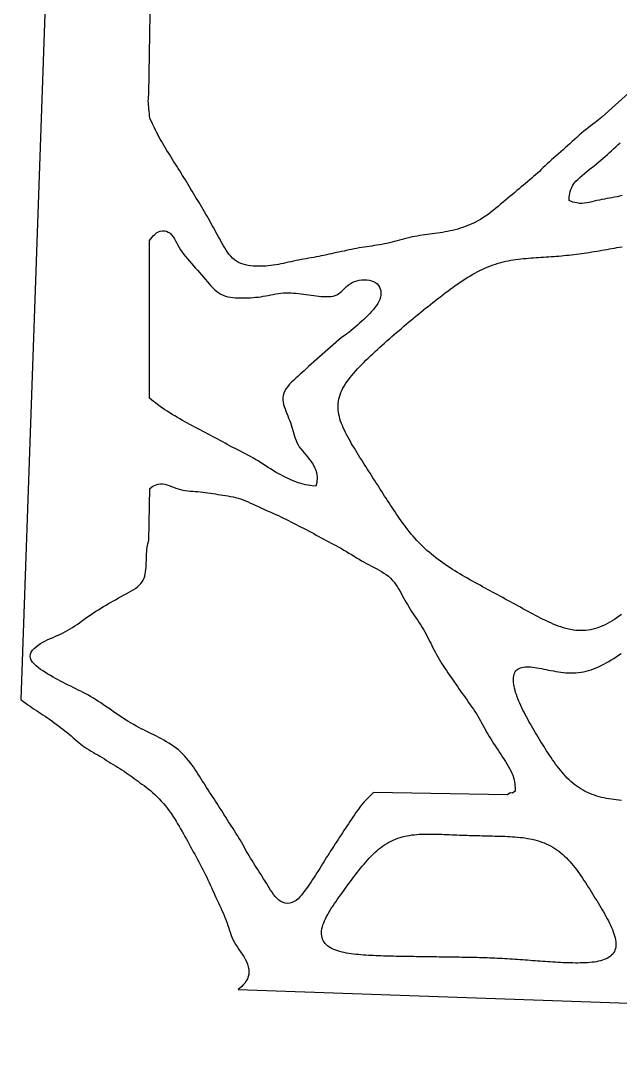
# Model space of a CAD drawing. Header units: metres. Extents: x 134 to 251, y -1 to 112.
# Drawn here: x 135.8 to 163.96, y -1.21 to 47.87 of the extents above; entities that cross this region are included whole.
import ezdxf

# ---------------------------------------------------------------- set-up
doc = ezdxf.new("R2010")
doc.units = ezdxf.units.M

msp = doc.modelspace()

# ---------------------------------------------------------------- linework, layer by layer
for points in [[(138.572, 95.221), (135.805, 15.974), (135.966, 15.848), (136.04, 15.792), (136.129, 15.727), (136.233, 15.652), (136.329, 15.586), (136.429, 15.519), (136.531, 15.453), (136.634, 15.387), (136.737, 15.321), (136.841, 15.254), (136.944, 15.185), (137.048, 15.115), (137.152, 15.043), (137.255, 14.969), (137.359, 14.894), (137.462, 14.818), (137.566, 14.741), (137.669, 14.663), (137.772, 14.584), (137.873, 14.503), (137.974, 14.422), (138.072, 14.34), (138.168, 14.257), (138.262, 14.175), (138.355, 14.094), (138.446, 14.015), (138.537, 13.939), (138.628, 13.866), (138.72, 13.796), (138.814, 13.73), (138.911, 13.666), (139.009, 13.605), (139.109, 13.545), (139.211, 13.486), (139.313, 13.426), (139.417, 13.365), (139.52, 13.303), (139.624, 13.24), (139.728, 13.176), (139.831, 13.112), (139.935, 13.047), (140.039, 12.983), (140.142, 12.918), (140.246, 12.854), (140.35, 12.791), (140.452, 12.727), (140.554, 12.663), (140.654, 12.598), (140.753, 12.532), (140.849, 12.466), (140.943, 12.398), (141.035, 12.33), (141.126, 12.263), (141.217, 12.196), (141.309, 12.129), (141.401, 12.061), (141.495, 11.994), (141.591, 11.924), (141.69, 11.852), (141.79, 11.776), (141.892, 11.694), (141.994, 11.607), (142.097, 11.514), (142.2, 11.415), (142.301, 11.31), (142.402, 11.2), (142.5, 11.086), (142.595, 10.97), (142.687, 10.852), (142.775, 10.733), (142.86, 10.613), (142.942, 10.493), (143.02, 10.373), (143.095, 10.253), (143.168, 10.133), (143.24, 10.013), (143.31, 9.893), (143.379, 9.773), (143.448, 9.654), (143.515, 9.534), (143.582, 9.414), (143.648, 9.294), (143.714, 9.174), (143.779, 9.054), (143.844, 8.934), (143.908, 8.815), (143.973, 8.695), (144.036, 8.575), (144.101, 8.455), (144.165, 8.335), (144.229, 8.215), (144.292, 8.096), (144.355, 7.976), (144.417, 7.856), (144.478, 7.736), (144.538, 7.616), (144.595, 7.497), (144.651, 7.377), (144.706, 7.257), (144.759, 7.138), (144.812, 7.018), (144.865, 6.898), (144.917, 6.779), (144.971, 6.659), (145.026, 6.539), (145.083, 6.419), (145.14, 6.3), (145.197, 6.18), (145.253, 6.06), (145.308, 5.94), (145.359, 5.821), (145.408, 5.701), (145.453, 5.582), (145.495, 5.462), (145.534, 5.344), (145.572, 5.226), (145.61, 5.11), (145.648, 4.995), (145.69, 4.882), (145.736, 4.771), (145.787, 4.661), (145.845, 4.553), (145.91, 4.444), (145.979, 4.336), (146.054, 4.226), (146.131, 4.114), (146.206, 4.001), (146.278, 3.885), (146.345, 3.769), (146.403, 3.651), (146.451, 3.532), (146.487, 3.413), (146.509, 3.295), (146.516, 3.178), (146.509, 3.064), (146.485, 2.952), (146.446, 2.844), (146.395, 2.745), (146.321, 2.641), (146.25, 2.555), (146.184, 2.484), (146.018, 2.336), (247.651, -1.213)], [(167.161, 46.987), (163.105, 43.336), (162.946, 43.218), (162.873, 43.163), (162.784, 43.096), (162.68, 43.016), (162.582, 42.94), (162.479, 42.857), (162.371, 42.77), (162.262, 42.68), (162.151, 42.586), (162.039, 42.49), (161.927, 42.392), (161.817, 42.294), (161.708, 42.195), (161.6, 42.098), (161.494, 42.002), (161.388, 41.908), (161.282, 41.814), (161.175, 41.721), (161.068, 41.627), (160.961, 41.534), (160.853, 41.439), (160.747, 41.344), (160.643, 41.249), (160.543, 41.155), (160.445, 41.062), (160.351, 40.971), (160.259, 40.883), (160.169, 40.797), (160.08, 40.714), (159.991, 40.632), (159.9, 40.551), (159.808, 40.471), (159.714, 40.391), (159.617, 40.31), (159.518, 40.229), (159.419, 40.146), (159.318, 40.062), (159.216, 39.977), (159.113, 39.891), (159.009, 39.804), (158.904, 39.716), (158.797, 39.625), (158.687, 39.534), (158.576, 39.44), (158.462, 39.345), (158.347, 39.247), (158.23, 39.15), (158.112, 39.052), (157.994, 38.956), (157.875, 38.862), (157.756, 38.772), (157.637, 38.687), (157.518, 38.608), (157.4, 38.534), (157.281, 38.465), (157.162, 38.403), (157.043, 38.346), (156.924, 38.293), (156.806, 38.245), (156.687, 38.2), (156.568, 38.159), (156.449, 38.121), (156.331, 38.086), (156.212, 38.054), (156.093, 38.023), (155.974, 37.996), (155.856, 37.971), (155.737, 37.948), (155.618, 37.927), (155.5, 37.908), (155.381, 37.891), (155.262, 37.875), (155.143, 37.859), (155.025, 37.845), (154.906, 37.829), (154.787, 37.813), (154.669, 37.797), (154.55, 37.778), (154.431, 37.758), (154.313, 37.736), (154.194, 37.712), (154.075, 37.686), (153.956, 37.659), (153.838, 37.63), (153.719, 37.6), (153.6, 37.569), (153.482, 37.537), (153.363, 37.505), (153.244, 37.473), (153.126, 37.443), (153.007, 37.413), (152.888, 37.386), (152.769, 37.362), (152.651, 37.34), (152.532, 37.321), (152.413, 37.304), (152.295, 37.287), (152.176, 37.272), (152.057, 37.255), (151.939, 37.238), (151.82, 37.22), (151.701, 37.199), (151.583, 37.177), (151.464, 37.153), (151.345, 37.128), (151.227, 37.103), (151.108, 37.077), (150.989, 37.051), (150.871, 37.025), (150.752, 36.999), (150.633, 36.975), (150.515, 36.95), (150.396, 36.925), (150.277, 36.899), (150.159, 36.873), (150.04, 36.847), (149.921, 36.822), (149.803, 36.797), (149.684, 36.774), (149.566, 36.752), (149.447, 36.731), (149.328, 36.71), (149.21, 36.689), (149.091, 36.669), (148.972, 36.647), (148.854, 36.624), (148.735, 36.599), (148.616, 36.574), (148.498, 36.548), (148.379, 36.521), (148.26, 36.495), (148.142, 36.47), (148.023, 36.447), (147.905, 36.424), (147.786, 36.404), (147.667, 36.386), (147.549, 36.37), (147.43, 36.357), (147.311, 36.347), (147.193, 36.339), (147.074, 36.335), (146.956, 36.334), (146.837, 36.336), (146.719, 36.343), (146.6, 36.354), (146.483, 36.371), (146.367, 36.396), (146.253, 36.428), (146.142, 36.468), (146.035, 36.518), (145.934, 36.577), (145.838, 36.645), (145.75, 36.721), (145.667, 36.806), (145.591, 36.896), (145.52, 36.992), (145.453, 37.092), (145.389, 37.195), (145.328, 37.3), (145.268, 37.405), (145.208, 37.512), (145.149, 37.619), (145.09, 37.725), (145.031, 37.832), (144.972, 37.939), (144.913, 38.045), (144.854, 38.152), (144.794, 38.259), (144.736, 38.366), (144.676, 38.472), (144.617, 38.579), (144.557, 38.686), (144.497, 38.792), (144.435, 38.899), (144.373, 39.006), (144.31, 39.113), (144.245, 39.219), (144.18, 39.326), (144.115, 39.433), (144.049, 39.54), (143.984, 39.647), (143.919, 39.753), (143.855, 39.86), (143.792, 39.967), (143.728, 40.074), (143.665, 40.18), (143.6, 40.287), (143.535, 40.394), (143.468, 40.501), (143.402, 40.607), (143.334, 40.714), (143.266, 40.821), (143.198, 40.928), (143.131, 41.035), (143.064, 41.141), (142.998, 41.248), (142.932, 41.355), (142.866, 41.462), (142.8, 41.569), (142.734, 41.675), (142.667, 41.782), (142.6, 41.889), (142.534, 41.996), (142.47, 42.102), (142.408, 42.209), (142.348, 42.316), (142.29, 42.422), (142.235, 42.528), (142.182, 42.633), (142.132, 42.736), (142.085, 42.835), (142.033, 42.942), (141.989, 43.033), (141.951, 43.109), (141.868, 43.275), (141.854, 43.441), (141.846, 43.517), (141.835, 43.607), (141.823, 43.712), (141.812, 43.809), (141.802, 43.909), (141.794, 44.006), (141.793, 44.111), (141.794, 44.201), (141.797, 44.277), (141.817, 44.442), (141.931, 51.01)], [(164.057, 39.663), (163.938, 39.634), (163.82, 39.606), (163.701, 39.581), (163.582, 39.558), (163.463, 39.537), (163.344, 39.515), (163.225, 39.493), (163.106, 39.471), (162.988, 39.447), (162.869, 39.42), (162.75, 39.392), (162.631, 39.364), (162.513, 39.338), (162.395, 39.316), (162.278, 39.3), (162.163, 39.292), (162.052, 39.293), (161.934, 39.31), (161.832, 39.331), (161.747, 39.353), (161.562, 39.423), (161.571, 39.588), (161.579, 39.663), (161.593, 39.752), (161.615, 39.855), (161.646, 39.949), (161.688, 40.045), (161.741, 40.14), (161.807, 40.234), (161.884, 40.328), (161.972, 40.42), (162.069, 40.512), (162.173, 40.604), (162.283, 40.695), (162.396, 40.787), (162.51, 40.878), (162.625, 40.969), (162.738, 41.059), (162.849, 41.148), (162.957, 41.237), (163.063, 41.325), (163.165, 41.413), (163.266, 41.501), (163.365, 41.59), (163.463, 41.679), (163.561, 41.769), (163.66, 41.86), (163.761, 41.952), (163.864, 42.043), (163.969, 42.135)], [(164.026, 19.96), (163.916, 19.882), (163.807, 19.807), (163.697, 19.735), (163.587, 19.666), (163.477, 19.602), (163.366, 19.541), (163.255, 19.485), (163.144, 19.433), (163.032, 19.386), (162.919, 19.344), (162.806, 19.308), (162.693, 19.277), (162.579, 19.251), (162.464, 19.232), (162.349, 19.218), (162.233, 19.21), (162.117, 19.208), (162.001, 19.211), (161.884, 19.22), (161.767, 19.235), (161.649, 19.255), (161.532, 19.28), (161.414, 19.309), (161.296, 19.343), (161.177, 19.382), (161.059, 19.424), (160.941, 19.469), (160.822, 19.518), (160.703, 19.57), (160.585, 19.624), (160.466, 19.68), (160.348, 19.738), (160.229, 19.797), (160.11, 19.858), (159.992, 19.92), (159.873, 19.983), (159.754, 20.047), (159.636, 20.111), (159.517, 20.176), (159.398, 20.241), (159.28, 20.305), (159.161, 20.37), (159.042, 20.435), (158.923, 20.5), (158.805, 20.565), (158.686, 20.63), (158.567, 20.695), (158.449, 20.76), (158.33, 20.824), (158.212, 20.889), (158.093, 20.953), (157.974, 21.017), (157.856, 21.082), (157.737, 21.146), (157.618, 21.211), (157.5, 21.275), (157.381, 21.34), (157.263, 21.406), (157.144, 21.471), (157.026, 21.537), (156.908, 21.604), (156.79, 21.671), (156.672, 21.738), (156.554, 21.807), (156.437, 21.876), (156.321, 21.946), (156.204, 22.018), (156.089, 22.09), (155.974, 22.164), (155.859, 22.239), (155.746, 22.315), (155.634, 22.393), (155.523, 22.472), (155.413, 22.553), (155.305, 22.636), (155.198, 22.72), (155.093, 22.806), (154.989, 22.894), (154.888, 22.983), (154.788, 23.074), (154.69, 23.166), (154.595, 23.26), (154.501, 23.355), (154.41, 23.452), (154.32, 23.55), (154.233, 23.649), (154.148, 23.749), (154.065, 23.85), (153.983, 23.952), (153.904, 24.055), (153.826, 24.159), (153.749, 24.263), (153.674, 24.368), (153.6, 24.473), (153.527, 24.578), (153.456, 24.684), (153.385, 24.79), (153.314, 24.896), (153.244, 25.003), (153.175, 25.109), (153.106, 25.216), (153.037, 25.323), (152.968, 25.43), (152.899, 25.537), (152.831, 25.643), (152.762, 25.75), (152.694, 25.857), (152.625, 25.964), (152.556, 26.071), (152.487, 26.178), (152.419, 26.285), (152.35, 26.392), (152.281, 26.499), (152.213, 26.606), (152.144, 26.713), (152.076, 26.82), (152.008, 26.927), (151.94, 27.034), (151.872, 27.141), (151.804, 27.248), (151.737, 27.354), (151.671, 27.461), (151.605, 27.568), (151.539, 27.675), (151.474, 27.782), (151.41, 27.889), (151.347, 27.995), (151.286, 28.102), (151.226, 28.209), (151.167, 28.315), (151.111, 28.422), (151.056, 28.528), (151.005, 28.634), (150.956, 28.74), (150.91, 28.846), (150.869, 28.952), (150.831, 29.057), (150.798, 29.162), (150.769, 29.267), (150.746, 29.371), (150.728, 29.475), (150.716, 29.579), (150.709, 29.683), (150.709, 29.786), (150.715, 29.889), (150.728, 29.991), (150.747, 30.093), (150.773, 30.195), (150.805, 30.297), (150.844, 30.398), (150.889, 30.5), (150.94, 30.601), (150.996, 30.702), (151.059, 30.803), (151.126, 30.904), (151.199, 31.005), (151.276, 31.106), (151.358, 31.207), (151.443, 31.308), (151.533, 31.409), (151.625, 31.511), (151.721, 31.612), (151.819, 31.714), (151.92, 31.816), (152.022, 31.918), (152.127, 32.019), (152.233, 32.121), (152.341, 32.223), (152.45, 32.325), (152.56, 32.426), (152.671, 32.527), (152.782, 32.628), (152.894, 32.728), (153.007, 32.828), (153.12, 32.928), (153.233, 33.027), (153.346, 33.125), (153.459, 33.223), (153.573, 33.321), (153.687, 33.418), (153.8, 33.514), (153.914, 33.61), (154.027, 33.705), (154.141, 33.8), (154.255, 33.894), (154.369, 33.988), (154.483, 34.081), (154.597, 34.174), (154.711, 34.267), (154.825, 34.359), (154.94, 34.451), (155.055, 34.543), (155.17, 34.634), (155.285, 34.724), (155.401, 34.815), (155.517, 34.904), (155.633, 34.993), (155.749, 35.081), (155.866, 35.169), (155.983, 35.255), (156.1, 35.34), (156.218, 35.424), (156.336, 35.506), (156.453, 35.587), (156.572, 35.665), (156.69, 35.742), (156.808, 35.816), (156.927, 35.888), (157.045, 35.957), (157.164, 36.023), (157.282, 36.087), (157.401, 36.147), (157.52, 36.204), (157.639, 36.258), (157.757, 36.308), (157.876, 36.355), (157.995, 36.399), (158.114, 36.44), (158.233, 36.477), (158.351, 36.511), (158.47, 36.542), (158.589, 36.57), (158.708, 36.595), (158.826, 36.617), (158.945, 36.637), (159.064, 36.655), (159.183, 36.671), (159.302, 36.685), (159.42, 36.697), (159.539, 36.708), (159.658, 36.718), (159.777, 36.727), (159.895, 36.735), (160.014, 36.743), (160.133, 36.75), (160.252, 36.758), (160.371, 36.765), (160.489, 36.772), (160.608, 36.78), (160.727, 36.788), (160.846, 36.797), (160.964, 36.806), (161.083, 36.816), (161.202, 36.827), (161.321, 36.838), (161.44, 36.85), (161.558, 36.863), (161.677, 36.876), (161.796, 36.891), (161.915, 36.905), (162.034, 36.921), (162.152, 36.938), (162.271, 36.954), (162.39, 36.972), (162.509, 36.99), (162.628, 37.008), (162.747, 37.027), (162.865, 37.047), (162.984, 37.066), (163.103, 37.086), (163.222, 37.107), (163.341, 37.127), (163.46, 37.148), (163.578, 37.169), (163.697, 37.19), (163.816, 37.211), (163.935, 37.232), (164.054, 37.253)], [(164.021, 11.223), (163.903, 11.236), (163.785, 11.249), (163.668, 11.265), (163.551, 11.282), (163.435, 11.301), (163.319, 11.323), (163.204, 11.347), (163.09, 11.373), (162.977, 11.403), (162.865, 11.436), (162.755, 11.472), (162.645, 11.511), (162.537, 11.555), (162.431, 11.602), (162.327, 11.652), (162.224, 11.707), (162.123, 11.766), (162.025, 11.828), (161.928, 11.895), (161.834, 11.965), (161.742, 12.039), (161.652, 12.116), (161.564, 12.197), (161.478, 12.281), (161.394, 12.368), (161.313, 12.457), (161.233, 12.55), (161.155, 12.644), (161.078, 12.74), (161.003, 12.838), (160.929, 12.938), (160.857, 13.039), (160.786, 13.142), (160.716, 13.245), (160.646, 13.349), (160.578, 13.454), (160.51, 13.559), (160.442, 13.665), (160.376, 13.771), (160.31, 13.877), (160.244, 13.983), (160.179, 14.09), (160.114, 14.197), (160.05, 14.304), (159.986, 14.411), (159.923, 14.518), (159.861, 14.624), (159.799, 14.731), (159.738, 14.838), (159.679, 14.945), (159.62, 15.052), (159.562, 15.158), (159.506, 15.265), (159.451, 15.371), (159.398, 15.478), (159.346, 15.583), (159.297, 15.689), (159.25, 15.794), (159.205, 15.898), (159.162, 16.002), (159.123, 16.104), (159.087, 16.205), (159.054, 16.305), (159.025, 16.403), (159, 16.499), (158.979, 16.592), (158.963, 16.683), (158.952, 16.771), (158.946, 16.855), (158.946, 16.936), (158.951, 17.012), (158.963, 17.084), (158.98, 17.15), (159.004, 17.212), (159.033, 17.268), (159.07, 17.319), (159.112, 17.363), (159.161, 17.402), (159.216, 17.435), (159.278, 17.461), (159.344, 17.482), (159.417, 17.497), (159.495, 17.507), (159.578, 17.511), (159.665, 17.51), (159.756, 17.505), (159.852, 17.495), (159.951, 17.482), (160.053, 17.466), (160.158, 17.447), (160.266, 17.426), (160.375, 17.404), (160.486, 17.381), (160.599, 17.357), (160.713, 17.334), (160.829, 17.312), (160.945, 17.291), (161.062, 17.272), (161.179, 17.256), (161.297, 17.242), (161.415, 17.232), (161.533, 17.225), (161.651, 17.223), (161.77, 17.224), (161.888, 17.231), (162.007, 17.242), (162.126, 17.258), (162.245, 17.279), (162.363, 17.306), (162.482, 17.337), (162.6, 17.374), (162.719, 17.415), (162.837, 17.462), (162.955, 17.513), (163.074, 17.569), (163.192, 17.628), (163.309, 17.692), (163.427, 17.76), (163.544, 17.831), (163.661, 17.905), (163.778, 17.982), (163.895, 18.061), (164.011, 18.142)]]:
    msp.add_lwpolyline(points)
for points in [[(149.672, 26.004), (149.488, 26.016), (149.403, 26.025), (149.301, 26.04), (149.182, 26.061), (149.073, 26.088), (148.958, 26.12), (148.841, 26.159), (148.724, 26.203), (148.605, 26.25), (148.487, 26.301), (148.368, 26.355), (148.25, 26.41), (148.132, 26.469), (148.013, 26.53), (147.895, 26.594), (147.776, 26.662), (147.658, 26.733), (147.539, 26.808), (147.421, 26.884), (147.302, 26.961), (147.184, 27.038), (147.065, 27.114), (146.947, 27.187), (146.829, 27.258), (146.71, 27.326), (146.592, 27.393), (146.473, 27.457), (146.355, 27.519), (146.236, 27.58), (146.118, 27.641), (145.999, 27.702), (145.881, 27.763), (145.763, 27.824), (145.644, 27.886), (145.526, 27.949), (145.407, 28.013), (145.289, 28.077), (145.17, 28.141), (145.052, 28.206), (144.934, 28.271), (144.815, 28.334), (144.697, 28.398), (144.578, 28.46), (144.46, 28.522), (144.341, 28.583), (144.223, 28.644), (144.105, 28.704), (143.986, 28.766), (143.868, 28.829), (143.749, 28.893), (143.631, 28.958), (143.513, 29.025), (143.394, 29.093), (143.276, 29.163), (143.157, 29.232), (143.039, 29.303), (142.921, 29.374), (142.802, 29.445), (142.685, 29.518), (142.568, 29.594), (142.454, 29.67), (142.344, 29.747), (142.226, 29.836), (142.124, 29.914), (142.039, 29.981), (141.855, 30.135), (141.855, 37.553), (141.968, 37.701), (142.025, 37.762), (142.095, 37.83), (142.18, 37.9), (142.266, 37.95), (142.357, 37.986), (142.453, 38.005), (142.548, 38.004), (142.641, 37.983), (142.73, 37.942), (142.812, 37.884), (142.886, 37.811), (142.954, 37.725), (143.016, 37.632), (143.073, 37.532), (143.129, 37.429), (143.186, 37.323), (143.247, 37.217), (143.312, 37.11), (143.384, 37.003), (143.462, 36.896), (143.546, 36.789), (143.635, 36.682), (143.728, 36.574), (143.823, 36.467), (143.919, 36.36), (144.016, 36.253), (144.111, 36.145), (144.204, 36.038), (144.296, 35.931), (144.385, 35.824), (144.472, 35.718), (144.559, 35.613), (144.645, 35.51), (144.731, 35.411), (144.82, 35.316), (144.911, 35.229), (145.006, 35.149), (145.105, 35.079), (145.207, 35.019), (145.314, 34.97), (145.424, 34.931), (145.537, 34.902), (145.652, 34.881), (145.769, 34.867), (145.887, 34.858), (146.005, 34.852), (146.124, 34.849), (146.242, 34.849), (146.361, 34.85), (146.48, 34.853), (146.598, 34.858), (146.717, 34.866), (146.836, 34.877), (146.954, 34.89), (147.073, 34.905), (147.192, 34.923), (147.31, 34.944), (147.429, 34.965), (147.548, 34.988), (147.667, 35.011), (147.785, 35.033), (147.904, 35.053), (148.023, 35.069), (148.141, 35.081), (148.26, 35.087), (148.379, 35.089), (148.498, 35.085), (148.616, 35.077), (148.735, 35.066), (148.854, 35.052), (148.972, 35.036), (149.091, 35.02), (149.21, 35.003), (149.328, 34.987), (149.447, 34.971), (149.566, 34.956), (149.684, 34.943), (149.803, 34.931), (149.921, 34.921), (150.039, 34.914), (150.154, 34.911), (150.266, 34.913), (150.374, 34.92), (150.476, 34.935), (150.57, 34.959), (150.657, 34.994), (150.737, 35.04), (150.812, 35.095), (150.883, 35.16), (150.954, 35.231), (151.027, 35.306), (151.105, 35.381), (151.189, 35.452), (151.28, 35.517), (151.379, 35.573), (151.484, 35.618), (151.594, 35.654), (151.708, 35.679), (151.824, 35.693), (151.94, 35.698), (152.055, 35.694), (152.167, 35.679), (152.273, 35.654), (152.373, 35.618), (152.462, 35.569), (152.541, 35.51), (152.606, 35.439), (152.657, 35.358), (152.694, 35.269), (152.717, 35.175), (152.725, 35.077), (152.72, 34.977), (152.701, 34.877), (152.671, 34.778), (152.628, 34.681), (152.576, 34.586), (152.514, 34.492), (152.444, 34.398), (152.367, 34.305), (152.285, 34.212), (152.198, 34.119), (152.107, 34.025), (152.013, 33.932), (151.917, 33.839), (151.818, 33.746), (151.719, 33.655), (151.619, 33.565), (151.518, 33.476), (151.418, 33.391), (151.322, 33.311), (151.215, 33.228), (151.123, 33.158), (151.045, 33.1), (150.872, 32.981), (149.32, 31.631), (149.18, 31.491), (149.111, 31.426), (149.027, 31.349), (148.928, 31.257), (148.83, 31.171), (148.728, 31.08), (148.625, 30.985), (148.525, 30.888), (148.431, 30.788), (148.344, 30.686), (148.269, 30.583), (148.208, 30.479), (148.162, 30.373), (148.131, 30.268), (148.116, 30.162), (148.115, 30.056), (148.128, 29.949), (148.151, 29.843), (148.183, 29.737), (148.219, 29.63), (148.26, 29.523), (148.303, 29.417), (148.346, 29.31), (148.388, 29.203), (148.429, 29.097), (148.468, 28.99), (148.505, 28.884), (148.539, 28.777), (148.571, 28.671), (148.602, 28.564), (148.632, 28.459), (148.663, 28.354), (148.696, 28.251), (148.734, 28.149), (148.778, 28.049), (148.83, 27.95), (148.889, 27.854), (148.957, 27.758), (149.031, 27.662), (149.111, 27.566), (149.194, 27.469), (149.277, 27.371), (149.358, 27.27), (149.433, 27.168), (149.502, 27.064), (149.564, 26.959), (149.615, 26.853), (149.657, 26.748), (149.689, 26.643), (149.711, 26.54), (149.724, 26.441), (149.723, 26.335), (149.718, 26.244), (149.709, 26.168)], [(159.03, 11.666), (158.912, 11.57), (158.793, 11.581), (158.674, 11.485), (152.381, 11.595), (152.23, 11.462), (152.164, 11.399), (152.086, 11.323), (151.998, 11.232), (151.922, 11.146), (151.845, 11.053), (151.768, 10.957), (151.694, 10.858), (151.621, 10.757), (151.549, 10.654), (151.477, 10.55), (151.406, 10.445), (151.335, 10.34), (151.264, 10.236), (151.195, 10.131), (151.125, 10.026), (151.056, 9.921), (150.987, 9.816), (150.919, 9.711), (150.851, 9.607), (150.783, 9.502), (150.715, 9.397), (150.647, 9.292), (150.579, 9.187), (150.511, 9.082), (150.443, 8.978), (150.375, 8.873), (150.307, 8.768), (150.24, 8.663), (150.173, 8.558), (150.107, 8.453), (150.042, 8.348), (149.978, 8.244), (149.914, 8.139), (149.849, 8.034), (149.785, 7.929), (149.719, 7.824), (149.652, 7.719), (149.583, 7.614), (149.513, 7.51), (149.441, 7.405), (149.37, 7.3), (149.297, 7.195), (149.225, 7.091), (149.151, 6.987), (149.077, 6.886), (149, 6.787), (148.919, 6.694), (148.834, 6.608), (148.744, 6.532), (148.648, 6.47), (148.547, 6.424), (148.442, 6.396), (148.336, 6.387), (148.229, 6.399), (148.125, 6.431), (148.024, 6.48), (147.929, 6.546), (147.84, 6.624), (147.758, 6.713), (147.681, 6.809), (147.609, 6.91), (147.541, 7.014), (147.475, 7.12), (147.411, 7.227), (147.346, 7.334), (147.28, 7.441), (147.213, 7.549), (147.146, 7.656), (147.077, 7.763), (147.007, 7.87), (146.937, 7.977), (146.868, 8.085), (146.799, 8.192), (146.731, 8.299), (146.665, 8.406), (146.599, 8.513), (146.536, 8.621), (146.473, 8.728), (146.412, 8.835), (146.351, 8.942), (146.29, 9.049), (146.229, 9.156), (146.168, 9.263), (146.106, 9.37), (146.042, 9.477), (145.977, 9.584), (145.91, 9.692), (145.842, 9.799), (145.774, 9.906), (145.704, 10.013), (145.634, 10.12), (145.565, 10.228), (145.496, 10.335), (145.428, 10.442), (145.36, 10.549), (145.294, 10.656), (145.227, 10.764), (145.161, 10.871), (145.094, 10.978), (145.026, 11.085), (144.957, 11.192), (144.887, 11.299), (144.816, 11.407), (144.745, 11.514), (144.673, 11.621), (144.602, 11.728), (144.532, 11.835), (144.463, 11.943), (144.395, 12.05), (144.328, 12.157), (144.261, 12.264), (144.194, 12.371), (144.126, 12.479), (144.056, 12.586), (143.983, 12.693), (143.909, 12.8), (143.833, 12.907), (143.754, 13.014), (143.671, 13.119), (143.586, 13.222), (143.496, 13.323), (143.403, 13.421), (143.306, 13.514), (143.204, 13.603), (143.099, 13.688), (142.99, 13.768), (142.878, 13.845), (142.763, 13.918), (142.646, 13.989), (142.529, 14.057), (142.411, 14.123), (142.292, 14.187), (142.174, 14.248), (142.055, 14.308), (141.936, 14.366), (141.818, 14.424), (141.699, 14.481), (141.581, 14.539), (141.462, 14.599), (141.344, 14.66), (141.225, 14.724), (141.107, 14.79), (140.988, 14.858), (140.87, 14.929), (140.751, 15.001), (140.632, 15.076), (140.514, 15.154), (140.395, 15.233), (140.277, 15.315), (140.158, 15.398), (140.04, 15.482), (139.921, 15.565), (139.803, 15.648), (139.684, 15.729), (139.566, 15.808), (139.447, 15.884), (139.329, 15.959), (139.211, 16.031), (139.092, 16.101), (138.974, 16.168), (138.855, 16.233), (138.736, 16.296), (138.618, 16.357), (138.499, 16.417), (138.381, 16.476), (138.262, 16.534), (138.144, 16.593), (138.025, 16.653), (137.907, 16.713), (137.788, 16.774), (137.67, 16.836), (137.551, 16.899), (137.433, 16.963), (137.314, 17.029), (137.196, 17.096), (137.078, 17.165), (136.959, 17.237), (136.842, 17.312), (136.728, 17.389), (136.617, 17.47), (136.515, 17.553), (136.422, 17.641), (136.345, 17.731), (136.286, 17.823), (136.25, 17.917), (136.237, 18.012), (136.25, 18.107), (136.287, 18.2), (136.345, 18.289), (136.423, 18.374), (136.515, 18.455), (136.618, 18.531), (136.728, 18.601), (136.843, 18.667), (136.96, 18.728), (137.078, 18.786), (137.197, 18.84), (137.315, 18.893), (137.434, 18.945), (137.552, 18.997), (137.669, 19.05), (137.786, 19.105), (137.901, 19.163), (138.014, 19.225), (138.125, 19.29), (138.234, 19.357), (138.341, 19.428), (138.448, 19.501), (138.553, 19.576), (138.659, 19.652), (138.767, 19.729), (138.876, 19.807), (138.987, 19.884), (139.1, 19.962), (139.215, 20.04), (139.332, 20.117), (139.449, 20.193), (139.567, 20.267), (139.686, 20.34), (139.805, 20.412), (139.923, 20.481), (140.042, 20.549), (140.16, 20.615), (140.279, 20.68), (140.397, 20.744), (140.516, 20.807), (140.634, 20.87), (140.751, 20.933), (140.866, 20.997), (140.978, 21.062), (141.086, 21.129), (141.187, 21.197), (141.28, 21.267), (141.364, 21.341), (141.436, 21.419), (141.499, 21.502), (141.551, 21.589), (141.592, 21.68), (141.625, 21.776), (141.649, 21.875), (141.668, 21.977), (141.681, 22.081), (141.69, 22.186), (141.695, 22.292), (141.699, 22.398), (141.701, 22.504), (141.703, 22.61), (141.706, 22.715), (141.71, 22.82), (141.717, 22.923), (141.727, 23.021), (141.744, 23.127), (141.76, 23.218), (141.776, 23.294), (141.821, 23.459), (141.864, 25.895), (142.009, 25.995), (142.079, 26.029), (142.164, 26.063), (142.263, 26.094), (142.359, 26.104), (142.46, 26.102), (142.564, 26.087), (142.668, 26.06), (142.773, 26.026), (142.878, 25.986), (142.983, 25.945), (143.089, 25.905), (143.196, 25.868), (143.305, 25.838), (143.416, 25.813), (143.529, 25.794), (143.644, 25.78), (143.76, 25.769), (143.878, 25.76), (143.996, 25.751), (144.114, 25.742), (144.233, 25.732), (144.351, 25.719), (144.47, 25.704), (144.588, 25.688), (144.707, 25.671), (144.825, 25.653), (144.944, 25.634), (145.062, 25.615), (145.181, 25.597), (145.299, 25.579), (145.418, 25.56), (145.536, 25.541), (145.654, 25.52), (145.773, 25.496), (145.891, 25.469), (146.01, 25.437), (146.128, 25.4), (146.247, 25.358), (146.365, 25.311), (146.484, 25.26), (146.602, 25.206), (146.721, 25.15), (146.839, 25.094), (146.957, 25.037), (147.076, 24.982), (147.194, 24.928), (147.313, 24.876), (147.431, 24.824), (147.55, 24.773), (147.668, 24.721), (147.787, 24.668), (147.905, 24.614), (148.023, 24.559), (148.142, 24.502), (148.26, 24.443), (148.379, 24.383), (148.497, 24.323), (148.616, 24.262), (148.734, 24.202), (148.853, 24.141), (148.971, 24.08), (149.089, 24.02), (149.208, 23.958), (149.326, 23.896), (149.445, 23.832), (149.563, 23.768), (149.682, 23.703), (149.8, 23.638), (149.919, 23.572), (150.037, 23.508), (150.156, 23.445), (150.274, 23.382), (150.393, 23.32), (150.511, 23.259), (150.629, 23.196), (150.748, 23.132), (150.866, 23.067), (150.985, 22.999), (151.103, 22.929), (151.222, 22.857), (151.34, 22.783), (151.459, 22.71), (151.577, 22.637), (151.696, 22.564), (151.814, 22.494), (151.933, 22.427), (152.051, 22.362), (152.17, 22.299), (152.288, 22.238), (152.406, 22.177), (152.524, 22.117), (152.64, 22.054), (152.754, 21.988), (152.865, 21.918), (152.971, 21.843), (153.072, 21.762), (153.168, 21.675), (153.257, 21.584), (153.339, 21.487), (153.414, 21.387), (153.484, 21.284), (153.549, 21.179), (153.611, 21.073), (153.671, 20.967), (153.729, 20.86), (153.786, 20.753), (153.845, 20.646), (153.905, 20.539), (153.967, 20.432), (154.031, 20.325), (154.098, 20.218), (154.167, 20.111), (154.237, 20.004), (154.308, 19.897), (154.381, 19.79), (154.453, 19.683), (154.524, 19.576), (154.594, 19.469), (154.66, 19.362), (154.725, 19.255), (154.787, 19.149), (154.845, 19.042), (154.901, 18.935), (154.956, 18.828), (155.009, 18.721), (155.062, 18.615), (155.115, 18.508), (155.169, 18.401), (155.224, 18.294), (155.281, 18.187), (155.339, 18.081), (155.4, 17.974), (155.462, 17.867), (155.526, 17.76), (155.593, 17.653), (155.661, 17.546), (155.731, 17.439), (155.803, 17.332), (155.875, 17.225), (155.949, 17.118), (156.022, 17.011), (156.096, 16.904), (156.17, 16.797), (156.244, 16.69), (156.318, 16.582), (156.392, 16.475), (156.467, 16.368), (156.542, 16.261), (156.617, 16.154), (156.693, 16.047), (156.769, 15.94), (156.845, 15.833), (156.921, 15.726), (156.995, 15.619), (157.068, 15.512), (157.139, 15.405), (157.207, 15.298), (157.273, 15.191), (157.336, 15.084), (157.397, 14.977), (157.455, 14.87), (157.513, 14.763), (157.571, 14.656), (157.63, 14.549), (157.69, 14.442), (157.752, 14.335), (157.816, 14.228), (157.882, 14.121), (157.951, 14.014), (158.02, 13.907), (158.09, 13.8), (158.161, 13.693), (158.231, 13.586), (158.301, 13.479), (158.371, 13.372), (158.44, 13.265), (158.509, 13.158), (158.577, 13.051), (158.644, 12.944), (158.709, 12.837), (158.771, 12.73), (158.828, 12.623), (158.877, 12.517), (158.92, 12.412), (158.955, 12.306), (158.982, 12.203), (159.001, 12.105), (159.014, 11.998), (159.022, 11.907), (159.027, 11.831)], [(163.615, 4.007), (163.565, 3.952), (163.509, 3.902), (163.446, 3.856), (163.377, 3.815), (163.302, 3.778), (163.221, 3.744), (163.136, 3.715), (163.046, 3.689), (162.952, 3.667), (162.854, 3.648), (162.753, 3.632), (162.648, 3.619), (162.541, 3.609), (162.432, 3.6), (162.321, 3.594), (162.208, 3.59), (162.094, 3.587), (161.979, 3.586), (161.863, 3.586), (161.746, 3.587), (161.629, 3.59), (161.512, 3.593), (161.394, 3.597), (161.275, 3.602), (161.157, 3.607), (161.038, 3.613), (160.92, 3.62), (160.801, 3.627), (160.682, 3.634), (160.564, 3.642), (160.445, 3.65), (160.326, 3.659), (160.207, 3.668), (160.088, 3.677), (159.97, 3.686), (159.851, 3.695), (159.732, 3.704), (159.613, 3.714), (159.495, 3.723), (159.376, 3.732), (159.257, 3.741), (159.138, 3.749), (159.02, 3.757), (158.901, 3.765), (158.782, 3.773), (158.663, 3.78), (158.545, 3.787), (158.426, 3.794), (158.307, 3.8), (158.188, 3.805), (158.07, 3.811), (157.951, 3.816), (157.832, 3.82), (157.714, 3.824), (157.595, 3.828), (157.476, 3.832), (157.357, 3.835), (157.239, 3.838), (157.12, 3.841), (157.001, 3.843), (156.882, 3.846), (156.764, 3.848), (156.645, 3.85), (156.526, 3.852), (156.407, 3.854), (156.289, 3.856), (156.17, 3.858), (156.051, 3.86), (155.933, 3.861), (155.814, 3.863), (155.695, 3.865), (155.576, 3.867), (155.458, 3.868), (155.339, 3.87), (155.22, 3.872), (155.102, 3.873), (154.983, 3.875), (154.864, 3.877), (154.745, 3.879), (154.627, 3.88), (154.508, 3.882), (154.389, 3.884), (154.271, 3.886), (154.152, 3.887), (154.033, 3.889), (153.915, 3.891), (153.796, 3.893), (153.677, 3.895), (153.558, 3.898), (153.44, 3.9), (153.321, 3.903), (153.202, 3.905), (153.084, 3.908), (152.965, 3.912), (152.846, 3.915), (152.728, 3.919), (152.609, 3.923), (152.491, 3.928), (152.372, 3.933), (152.254, 3.939), (152.136, 3.945), (152.019, 3.952), (151.902, 3.96), (151.785, 3.97), (151.669, 3.98), (151.554, 3.991), (151.44, 4.005), (151.327, 4.019), (151.216, 4.036), (151.107, 4.054), (151, 4.075), (150.896, 4.099), (150.795, 4.125), (150.698, 4.154), (150.604, 4.186), (150.515, 4.221), (150.431, 4.26), (150.352, 4.302), (150.278, 4.349), (150.211, 4.399), (150.15, 4.452), (150.097, 4.51), (150.05, 4.572), (150.011, 4.637), (149.979, 4.707), (149.955, 4.779), (149.939, 4.856), (149.931, 4.935), (149.93, 5.018), (149.937, 5.104), (149.951, 5.192), (149.972, 5.283), (150, 5.376), (150.034, 5.471), (150.073, 5.568), (150.118, 5.666), (150.168, 5.765), (150.222, 5.866), (150.281, 5.968), (150.342, 6.07), (150.407, 6.173), (150.475, 6.276), (150.544, 6.38), (150.616, 6.484), (150.688, 6.589), (150.762, 6.693), (150.837, 6.798), (150.913, 6.902), (150.989, 7.007), (151.066, 7.111), (151.143, 7.216), (151.22, 7.32), (151.298, 7.424), (151.375, 7.528), (151.453, 7.631), (151.531, 7.734), (151.61, 7.836), (151.689, 7.937), (151.768, 8.037), (151.848, 8.135), (151.929, 8.233), (152.011, 8.329), (152.093, 8.423), (152.177, 8.514), (152.262, 8.604), (152.348, 8.69), (152.436, 8.774), (152.525, 8.855), (152.616, 8.932), (152.709, 9.006), (152.803, 9.076), (152.899, 9.142), (152.997, 9.203), (153.097, 9.261), (153.198, 9.314), (153.301, 9.363), (153.406, 9.407), (153.512, 9.447), (153.62, 9.483), (153.729, 9.515), (153.84, 9.543), (153.952, 9.566), (154.065, 9.587), (154.178, 9.604), (154.293, 9.618), (154.408, 9.629), (154.524, 9.637), (154.641, 9.643), (154.758, 9.647), (154.875, 9.649), (154.993, 9.649), (155.111, 9.648), (155.229, 9.646), (155.348, 9.643), (155.466, 9.64), (155.585, 9.636), (155.703, 9.631), (155.822, 9.626), (155.94, 9.621), (156.059, 9.616), (156.178, 9.611), (156.296, 9.607), (156.415, 9.602), (156.534, 9.598), (156.653, 9.593), (156.771, 9.589), (156.89, 9.585), (157.009, 9.582), (157.128, 9.579), (157.246, 9.575), (157.365, 9.573), (157.484, 9.57), (157.603, 9.567), (157.721, 9.564), (157.84, 9.562), (157.959, 9.559), (158.077, 9.556), (158.196, 9.553), (158.315, 9.549), (158.433, 9.545), (158.552, 9.541), (158.67, 9.535), (158.788, 9.529), (158.907, 9.522), (159.024, 9.514), (159.142, 9.504), (159.259, 9.492), (159.376, 9.478), (159.492, 9.463), (159.608, 9.444), (159.722, 9.424), (159.836, 9.4), (159.949, 9.374), (160.061, 9.344), (160.172, 9.31), (160.281, 9.273), (160.388, 9.233), (160.494, 9.188), (160.598, 9.14), (160.7, 9.087), (160.8, 9.031), (160.898, 8.97), (160.994, 8.906), (161.088, 8.837), (161.179, 8.765), (161.269, 8.689), (161.356, 8.61), (161.44, 8.528), (161.523, 8.443), (161.604, 8.354), (161.683, 8.264), (161.76, 8.171), (161.836, 8.075), (161.91, 7.978), (161.983, 7.88), (162.054, 7.779), (162.125, 7.678), (162.194, 7.575), (162.263, 7.472), (162.331, 7.368), (162.399, 7.263), (162.466, 7.158), (162.533, 7.052), (162.599, 6.946), (162.666, 6.84), (162.731, 6.733), (162.797, 6.626), (162.862, 6.52), (162.927, 6.413), (162.991, 6.306), (163.055, 6.2), (163.118, 6.093), (163.18, 5.987), (163.24, 5.881), (163.299, 5.775), (163.357, 5.67), (163.412, 5.565), (163.464, 5.461), (163.514, 5.358), (163.56, 5.256), (163.603, 5.155), (163.642, 5.055), (163.676, 4.958), (163.706, 4.862), (163.73, 4.768), (163.748, 4.677), (163.76, 4.589), (163.766, 4.503), (163.766, 4.421), (163.758, 4.342), (163.744, 4.267), (163.722, 4.196), (163.694, 4.129), (163.658, 4.066)]]:
    msp.add_lwpolyline(points, close=True)

doc.saveas('drawing.dxf')
